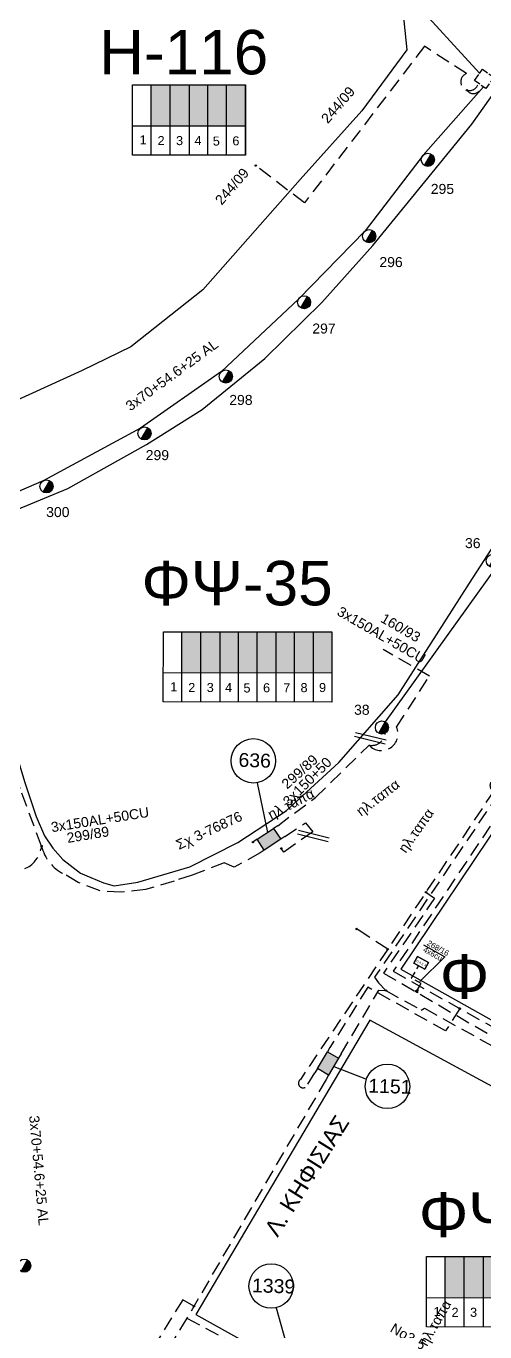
# Model space of a CAD drawing. Header units: millimetres. Extents: x 1421 to 10994, y 848 to 1896.
# Drawn here: x 10472.5 to 10555, y 1371.5 to 1606.5 of the extents above; entities that cross this region are included whole.
import ezdxf
from ezdxf.enums import TextEntityAlignment as Align

# ---------------------------------------------------------------- set-up
doc = ezdxf.new("R2010")
doc.units = ezdxf.units.MM
doc.linetypes.add('DASHED', pattern=[19.05, 12.7, -6.35])
for name, color, linetype, lineweight in [('3x150+50', 7, 'Continuous', 30), ('3x150+50 XLPE', 7, 'SYN_LINE', 30), ('3x70+54.6+25 AL', 7, 'SYN_LINE', 30), ('Pillar Υποσταθμού', 7, 'SYN_LINE', 30), ('Άγνωστα', 7, 'Continuous', 30), ('Καλώδια ΧΤ   3x150AL+50CU', 7, 'DASHED', 30), ('Υπόγεια καλώδια Παροχών ΧΤ   4x50AL', 7, 'DASHED', 30), ('Υπόγεια καλώδια Παροχών ΧΤ   4x6', 7, 'DASHED', 30)]:
    doc.layers.add(name, color=color, linetype=linetype, lineweight=lineweight)
for name, color, linetype in [('Link Box 4 Διευθύνσεων', 7, 'Continuous'), ('Pillar OTE', 7, 'Continuous'), ('TEXT ΚΑΛΩΔΙΩΝ', 7, 'Continuous'), ('ΑΓΝΩΣΤΟ ΥΠΟΓΕΙΟ ΚΑΛΩΔΙΟ', 7, 'DASHED'), ('Γυμνά εναέρια ΧΤ και ΦΟΠ (3Φ)   3x35+35+16CU', 7, 'Continuous'), ('Επιγραφές - Σχήματα', 7, 'Continuous'), ('Περίπτερο', 7, 'Continuous'), ('Στύλος ΦΜ', 7, 'Continuous'), ('Στύλος ΦΜ @ 1', 7, 'Continuous'), ('Συνδέσεις', 7, 'Continuous'), ('Τομή', 7, 'Continuous'), ('Υπόβαθρο ΔΕΗ', 7, 'Continuous')]:
    doc.layers.add(name, color=color, linetype=linetype)
doc.styles.add('arial', font='arial.ttf', dxfattribs={"height": 3})
doc.styles.get("Standard").update_dxf_attribs({"font": 'arial.ttf', "height": 1.8})
doc.linetypes.add('SYN_LINE', pattern='A,0.5,-0.0001,["/\\/\\/\\/",Standard,S=0.1,R=0,X=0,Y=-0.05],-0.25', length=0.7501)
doc.dimstyles.new('ISO-25', dxfattribs={"dimtxt": 2.5, "dimasz": 2.5, "dimexe": 1.25, "dimexo": 0.625, "dimtad": 1, "dimtxsty": 'Standard', "dimcen": 2.5, "dimadec": 0, "dimazin": 0, "dimtfac": 1, "dimtmove": 0, "dimatfit": 3, "dimfxl": 1, "dimarcsym": 0})

# ---------------------------------------------------------------- blocks, each defined once
blk = doc.blocks.new('ΥΠΑΡΧΩΝ ΤΣΙΜΕΝΤΕΝΙΟΣ ΣΤΥΛΟΣ')
at = {"layer": 'Στύλος ΦΜ'}
blk.add_hatch(color=7, dxfattribs=at).paths.add_polyline_path([(-1.29, -2.28, 0.574793), (2.62, 0, 0.268822), (1.3, 2.27)])
at = {"layer": 'Στύλος ΦΜ', "color": 7}
blk.add_line((-1.29, -2.28), (1.3, 2.27), dxfattribs=at)
blk.add_circle((0, 0), 2.62, dxfattribs=at)
at = {"layer": 'Στύλος ΦΜ', "flags": 4}
for tag, p in [('ΑΡΙΘΜΟΣ', (-4.68, 8.05)), ('ΤΥΠΟΣ', (-4.91, 3.03))]:
    blk.add_attdef(tag, p, '', height=4, dxfattribs=at)
blk = doc.blocks.new('LINK BOX 4 ΑΝΑΧΩΡΗΣΕΩΝ')
at = {"layer": 'Link Box 4 Διευθύνσεων', "ltscale": 40}
blk.add_hatch(color=256, dxfattribs=at).paths.add_polyline_path([(-3.54, 0), (-3.54, -4.67), (3.54, -4.67), (3.54, 0)])
for p, q in [((-3.54, 0), (-5.33, 0)), ((5.33, 0), (3.54, 0)), ((-3.54, -4.67), (-5.33, -4.67)), ((5.33, -4.67), (3.54, -4.67))]:
    blk.add_line(p, q, dxfattribs=at)
blk.add_lwpolyline([(-3.54, -4.67), (-3.54, 0), (3.54, 0), (3.54, -4.67)], close=True, dxfattribs=at)
blk = doc.blocks.new('PILLAR YPOSTATHMOU')
at = {"layer": 'Περίπτερο', "ltscale": 40}
for points in [[(540.43, 2525.12), (540.43, 2526.01), (541.51, 2526.01)], [(541.59, 2523.53), (540.43, 2523.53), (540.43, 2524.86)], [(541.82, 2526.01), (542.91, 2526.01), (542.91, 2524.95)], [(542.91, 2524.59), (542.91, 2523.53), (541.92, 2523.53)]]:
    blk.add_lwpolyline(points, dxfattribs=at)
blk = doc.blocks.new('_ΣΥΝΔΕΣΗ')
at = {"layer": 'Συνδέσεις', "linetype": 'SYN_LINE', "ltscale": 40}
blk.add_hatch(color=256, dxfattribs=at).paths.add_polyline_path([(0.5, -0.01, 1), (-0.5, -0.01, 1)])
at = {"layer": 'Συνδέσεις'}
blk.add_circle((0, -0.01), 0.5, dxfattribs=at)
blk = doc.blocks.new('ΤΟΜΗ')
at = {"layer": 'Τομή', "ltscale": 40}
for p, q in [((11.33, -0.65), (-11.4, -0.65)), ((11.33, -3.42), (-11.4, -3.42))]:
    blk.add_line(p, q, dxfattribs=at)
blk = doc.blocks.new('A$C01BB34F8')
at = {"layer": 'Άγνωστα', "color": 7}
note = blk.add_mtext_dynamic_manual_height_columns('ηλ.ταπα\\P', width=1.8, gutter_width=12.5, heights=[0.0453, 0], dxfattribs=dict(at, insert=(0.37, 2.43), char_height=1.8, attachment_point=1, rotation=2.4309))
for column, words in zip(note.columns.linked_columns, ['\\P']):
    column.text = words

msp = doc.modelspace()

# ---------------------------------------------------------------- hatches: boundary and pattern name
at = {"layer": 'Pillar OTE', "ltscale": 40}
h = msp.add_hatch(color=256, dxfattribs=at)
h.dxf.hatch_style = 1
h.paths.add_polyline_path([(10542.89, 1432.54), (10542.96, 1433.19), (10542.41, 1432.82)])
at = {"layer": 'Καλώδια ΧΤ   3x150AL+50CU', "linetype": 'DASHED', "lineweight": -3, "ltscale": 0.2}
h = msp.add_hatch(color=206, dxfattribs=at)
h.dxf.hatch_style = 1
h.paths.add_polyline_path([(10498.42, 1595.94), (10494.98, 1595.94), (10494.98, 1588.58), (10498.42, 1588.58)])
h = msp.add_hatch(color=27, dxfattribs=at)
h.dxf.hatch_style = 1
h.paths.add_polyline_path([(10498.42, 1588.58), (10501.86, 1588.58), (10501.86, 1595.94), (10498.42, 1595.94)])
h = msp.add_hatch(color=2, dxfattribs=at)
h.dxf.hatch_style = 1
h.paths.add_polyline_path([(10505.15, 1595.94), (10501.86, 1595.94), (10501.86, 1588.58), (10505.15, 1588.57)])
h = msp.add_hatch(color=151, dxfattribs=at)
h.dxf.hatch_style = 1
h.paths.add_polyline_path([(10508.54, 1595.94), (10505.15, 1595.94), (10505.15, 1588.57), (10508.54, 1588.57)])
h = msp.add_hatch(color=30, dxfattribs=at)
h.dxf.hatch_style = 1
h.paths.add_polyline_path([(10508.54, 1588.57), (10511.94, 1588.57), (10511.94, 1595.94), (10508.54, 1595.94)])
h = msp.add_hatch(color=2, dxfattribs=at)
h.dxf.hatch_style = 1
h.paths.add_polyline_path([(10503.93, 1497.52), (10500.49, 1497.52), (10500.49, 1490.16), (10503.93, 1490.15)])
h = msp.add_hatch(color=5, dxfattribs=at)
h.dxf.hatch_style = 1
h.paths.add_polyline_path([(10503.93, 1490.15), (10507.37, 1490.15), (10507.37, 1497.52), (10503.93, 1497.52)])
h = msp.add_hatch(color=1, dxfattribs=at)
h.dxf.hatch_style = 1
h.paths.add_polyline_path([(10510.67, 1497.52), (10507.37, 1497.52), (10507.37, 1490.15), (10510.67, 1490.15)])
h = msp.add_hatch(color=30, dxfattribs=at)
h.dxf.hatch_style = 1
h.paths.add_polyline_path([(10514.06, 1497.52), (10510.67, 1497.52), (10510.67, 1490.15), (10514.06, 1490.14)])
h = msp.add_hatch(color=206, dxfattribs=at)
h.dxf.hatch_style = 1
h.paths.add_polyline_path([(10514.06, 1490.14), (10517.45, 1490.14), (10517.45, 1497.52), (10514.06, 1497.52)])
h = msp.add_hatch(color=6, dxfattribs=at)
h.dxf.hatch_style = 1
h.paths.add_polyline_path([(10517.39, 1490.14), (10520.79, 1490.14), (10520.79, 1497.52), (10517.39, 1497.52)])
h = msp.add_hatch(color=85, dxfattribs=at)
h.dxf.hatch_style = 1
h.paths.add_polyline_path([(10520.79, 1490.14), (10524.19, 1490.14), (10524.19, 1497.52), (10520.79, 1497.52)])
h = msp.add_hatch(color=27, dxfattribs=at)
h.dxf.hatch_style = 1
h.paths.add_polyline_path([(10524.18, 1490.14), (10527.57, 1490.14), (10527.58, 1497.51), (10524.18, 1497.51)])
h = msp.add_hatch(color=133, dxfattribs=at)
h.dxf.hatch_style = 1
h.paths.add_polyline_path([(10551.31, 1385.06), (10547.87, 1385.06), (10547.87, 1377.7), (10551.3, 1377.69)])
h = msp.add_hatch(color=5, dxfattribs=at)
h.dxf.hatch_style = 1
h.paths.add_polyline_path([(10551.3, 1377.69), (10554.74, 1377.69), (10554.74, 1385.06), (10551.31, 1385.06)])
h = msp.add_hatch(color=27, dxfattribs=at)
h.dxf.hatch_style = 1
h.paths.add_polyline_path([(10558.04, 1385.06), (10554.74, 1385.06), (10554.74, 1377.69), (10558.04, 1377.69)])

# ---------------------------------------------------------------- linework, layer by layer
at = {"layer": '3x150+50', "color": 2, "linetype": 'DASHED', "lineweight": -3, "ltscale": 0.2}
msp.add_lwpolyline([(10553.81, 1596.26, -1.76391), (10551.71, 1597.97), (10544.15, 1602.88), (10522.56, 1574.7), (10513.79, 1581.41)], format="xyb", dxfattribs=at)
at = {"layer": '3x150+50', "color": 5, "linetype": 'DASHED', "lineweight": -3, "ltscale": 0.2}
msp.add_lwpolyline([(10517.74, 1462.6), (10524.55, 1467.68), (10534.18, 1477.11, 0.441055), (10537.1, 1479.28, -1.419502)], format="xyb", dxfattribs=at)
at = {"layer": '3x150+50', "color": 2, "linetype": 'DASHED', "lineweight": -3, "ltscale": 0.2}
msp.add_arc((10552.95, 1595.8), 1.43, 214.9243, 2.5971, dxfattribs=at)
at = {"layer": '3x150+50 XLPE', "color": 206, "linetype": 'DASHED', "lineweight": -3, "ltscale": 0.2}
msp.add_lwpolyline([(10519.03, 1460.65), (10522.77, 1463.12), (10524.07, 1461.51), (10518.83, 1457.83), (10518.37, 1458.52)], dxfattribs=at)
at = {"layer": '3x150+50 XLPE', "color": 5, "linetype": 'DASHED', "lineweight": -3, "ltscale": 0.2}
msp.add_lwpolyline([(10544.13, 1429.76), (10559.58, 1421.18, 0.406076), (10562.19, 1420.44)], format="xyb", dxfattribs=at)
at = {"layer": '3x150+50 XLPE', "color": 2, "linetype": 'DASHED', "lineweight": -3, "ltscale": 0.2}
for points in [[(10526.44, 1416.94), (10501.42, 1373.99), (10519.13, 1364.44)], [(10502.67, 1376.13), (10500.66, 1377.26), (10490.39, 1360.63)], [(10501.42, 1373.99), (10492.4, 1359.46)]]:
    msp.add_lwpolyline(points, dxfattribs=at)
at = {"layer": '3x70+54.6+25 AL', "color": 27, "linetype": 'SYN_LINE', "lineweight": -3, "ltscale": 15}
msp.add_lwpolyline([(10554.07, 1598.02), (10541.65, 1611.69), (10526.83, 1619.59), (10506.46, 1630.74), (10485.91, 1641.52), (10465.24, 1653.18), (10433, 1669.66)], dxfattribs=at)
at = {"layer": '3x70+54.6+25 AL', "color": 2, "linetype": 'SYN_LINE', "lineweight": -3, "ltscale": 15}
for points in [[(10554.78, 1595.58), (10543.89, 1583.27), (10533.49, 1569.65), (10521.46, 1557.39), (10507.63, 1544.34), (10493.05, 1534.13), (10475.65, 1524.74), (10457.95, 1517.06)], [(10608.6, 1590.42), (10579.27, 1543.58), (10557.37, 1509.55), (10537.08, 1481.31)]]:
    msp.add_lwpolyline(points, dxfattribs=at)
at = {"layer": 'Pillar OTE', "lineweight": -3, "ltscale": 40}
for points in [[(10491.65, 1583.3), (10491.65, 1595.94), (10511.94, 1595.94), (10511.94, 1583.28), (10491.65, 1583.31)], [(10494.98, 1583.3), (10494.98, 1595.94)], [(10498.42, 1583.3), (10498.42, 1595.94)], [(10501.86, 1583.29), (10501.86, 1595.94)], [(10505.15, 1583.29), (10505.15, 1595.94)], [(10508.54, 1583.29), (10508.54, 1595.94)], [(10511.94, 1583.28), (10511.94, 1595.94)], [(10491.65, 1588.59), (10511.94, 1588.57)], [(10497.16, 1484.88), (10497.17, 1497.52), (10527.5, 1497.52), (10527.5, 1484.85), (10497.16, 1484.88)], [(10500.49, 1484.87), (10500.49, 1497.52)], [(10503.93, 1484.87), (10503.93, 1497.52)], [(10507.37, 1484.87), (10507.37, 1497.52)], [(10510.67, 1484.86), (10510.67, 1497.52)], [(10514.06, 1484.86), (10514.06, 1497.52)], [(10517.45, 1484.86), (10517.45, 1497.52)], [(10520.79, 1484.85), (10520.79, 1497.52)], [(10524.18, 1484.85), (10524.18, 1497.52)], [(10497.17, 1490.16), (10527.5, 1490.13)], [(10544.54, 1372.42), (10544.54, 1385.06), (10574.87, 1385.06), (10574.87, 1372.39), (10544.54, 1372.42)], [(10547.86, 1372.42), (10547.87, 1385.06)], [(10551.3, 1372.41), (10551.31, 1385.06)], [(10554.74, 1372.41), (10554.74, 1385.06)], [(10544.54, 1377.7), (10574.87, 1377.67)]]:
    msp.add_lwpolyline(points, dxfattribs=at)
at = {"layer": 'Pillar OTE', "ltscale": 40}
msp.add_lwpolyline([(10542.41, 1432.82), (10542.96, 1433.19), (10542.89, 1432.54), (10542.41, 1432.82)], dxfattribs=at)
at = {"layer": 'ΑΓΝΩΣΤΟ ΥΠΟΓΕΙΟ ΚΑΛΩΔΙΟ', "color": 173, "linetype": 'DASHED', "lineweight": -3, "ltscale": 0.2}
for points in [[(10562.41, 1479.92), (10556.11, 1470.45, 0.481175), (10556.62, 1468.87), (10521.84, 1416.96, 1.492344), (10523.14, 1416.11), (10524.43, 1418.13)], [(10544.42, 1450.67), (10545.97, 1449.58), (10536.78, 1436.1), (10560.31, 1422.42, 0.841631), (10565.59, 1420.05), (10582.77, 1410.48), (10588.75, 1420.11)]]:
    msp.add_lwpolyline(points, format="xyb", dxfattribs=at)
at = {"layer": 'ΑΓΝΩΣΤΟ ΥΠΟΓΕΙΟ ΚΑΛΩΔΙΟ', "color": 5, "linetype": 'DASHED', "lineweight": -3, "ltscale": 0.2}
msp.add_lwpolyline([(10586.84, 1454.35, 0.483035), (10574.62, 1461.62), (10560.81, 1468.81, 0.382601), (10557.45, 1468.31), (10535.18, 1435.35), (10535.88, 1434.35), (10537.2, 1432.94), (10543.57, 1429.42), (10544.13, 1429.76)], format="xyb", dxfattribs=at)
at = {"layer": 'ΑΓΝΩΣΤΟ ΥΠΟΓΕΙΟ ΚΑΛΩΔΙΟ', "color": 2, "linetype": 'DASHED', "lineweight": -3, "ltscale": 0.2}
msp.add_lwpolyline([(10581.21, 1456.17, 0.620256), (10575.11, 1456.86), (10558.11, 1465.71), (10538.49, 1436.42), (10562.17, 1423.17, -0.521436), (10565.63, 1421.24), (10591.68, 1406.66, -0.53197), (10594.97, 1404.82), (10633.85, 1383.07, -0.375514), (10635.8, 1381.84)], format="xyb", dxfattribs=at)
at = {"layer": 'ΑΓΝΩΣΤΟ ΥΠΟΓΕΙΟ ΚΑΛΩΔΙΟ', "color": 173, "linetype": 'DASHED', "lineweight": -3, "ltscale": 0.2}
msp.add_lwpolyline([(10537.53, 1440.38), (10531.97, 1444.01)], dxfattribs=at)
at = {"layer": 'ΑΓΝΩΣΤΟ ΥΠΟΓΕΙΟ ΚΑΛΩΔΙΟ', "color": 2, "linetype": 'DASHED', "lineweight": -3, "ltscale": 0.2}
msp.add_lwpolyline([(10550.48, 1429.72), (10547.96, 1425.67), (10533.96, 1433.53), (10527.14, 1422.72)], dxfattribs=at)
at = {"layer": 'ΑΓΝΩΣΤΟ ΥΠΟΓΕΙΟ ΚΑΛΩΔΙΟ', "color": 5, "linetype": 'DASHED', "lineweight": -3, "ltscale": 0.2}
msp.add_lwpolyline([(10529.15, 1421.53), (10535.94, 1433), (10537.2, 1432.94)], dxfattribs=at)
at = {"layer": 'Γυμνά εναέρια ΧΤ και ΦΟΠ (3Φ)   3x35+35+16CU', "linetype": 'Continuous', "ltscale": 80}
msp.add_lwpolyline([(10542.22, 1437.9), (10542.89, 1439.08), (10544.87, 1437.97), (10544.2, 1436.78), (10542.22, 1437.9)], dxfattribs=at)
at = {"layer": 'Καλώδια ΧΤ   3x150AL+50CU', "color": 5, "linetype": 'DASHED', "lineweight": -3, "ltscale": 0.2}
for points in [[(10534.18, 1477.11, 0.849625), (10539.14, 1480.37), (10545.07, 1489.53), (10536.72, 1494.31)], [(10514.58, 1457.72), (10509.93, 1455.17), (10508.13, 1455.92), (10502.34, 1453.7), (10499.1, 1452.64), (10493.98, 1451.13), (10489.57, 1450.63), (10485.78, 1450.88), (10481.84, 1452.39), (10479.21, 1453.96, -0.224396), (10475.27, 1458.94), (10475.27, 1458.94), (10471.4, 1469.26), (10469.03, 1476.16), (10467.32, 1481.11, -0.625347), (10465.34, 1483.55)], [(10468.88, 1422.75, 0.683749), (10468.75, 1424.96), (10461.69, 1450.55), (10472.8, 1455.12, 0.225682), (10475.27, 1458.94, -47.251631)]]:
    msp.add_lwpolyline(points, format="xyb", dxfattribs=at)
at = {"layer": 'Υπόβαθρο ΔΕΗ', "lineweight": -3, "ltscale": 0.1}
msp.add_lwpolyline([(10432.64, 1667.96), (10493.79, 1633.97), (10540.24, 1609.22), (10540.99, 1602.25), (10532.85, 1591.29), (10521.76, 1578.91), (10504.28, 1559.05), (10491.31, 1548.8), (10482.58, 1544.55), (10470.19, 1538.9), (10461.91, 1536.15), (10453.09, 1534.15), (10417.14, 1654.42, 0.104764)], format="xyb", close=True, dxfattribs=at)
for points in [[(10458.7, 1515.48), (10472.19, 1470.55), (10474.28, 1464.24), (10475.77, 1460.8), (10477.31, 1458.54), (10479.11, 1456.54), (10482.24, 1454.06), (10484.14, 1453.29), (10486.4, 1452.31), (10488.3, 1451.8), (10492.57, 1452.47), (10501.96, 1455.19), (10510.56, 1459.59), (10519.25, 1465.31), (10528.77, 1473.99), (10539.39, 1486.17), (10552.25, 1506.27), (10588.69, 1562.64), (10596.85, 1576.51), (10558.61, 1597.56)], [(10458.7, 1515.48), (10469.11, 1518.83), (10480.01, 1523.3), (10494.13, 1531.19), (10504.14, 1537.49), (10515.42, 1546.69), (10525.68, 1556.77), (10534.85, 1567.05), (10544.19, 1578.47), (10552.69, 1588.88), (10557.06, 1595.05), (10558.78, 1597.47)], [(10514.06, 1470.35), (10515.91, 1461.4)], [(10544, 1441.15), (10547.81, 1439.01)]]:
    msp.add_lwpolyline(points, dxfattribs=at)
for points in [[(10726.22, 1374.99), (10726.22, 1374.99), (10647.57, 1416.61), (10579.5, 1453.44), (10558.44, 1464.41), (10539.92, 1436.77), (10620.33, 1391.69), (10663.34, 1367.91), (10708.41, 1343.18)], [(10542.22, 1437.9), (10544.2, 1436.78), (10544.87, 1437.97), (10542.89, 1439.08)], [(10542.22, 1437.9), (10544.2, 1436.78), (10544.87, 1437.97), (10542.89, 1439.08)], [(10534.34, 1427.64), (10503.04, 1374.63), (10598.59, 1321.32), (10631, 1375.17)]]:
    msp.add_lwpolyline(points, close=True, dxfattribs=at)
at = {"layer": 'Υπόβαθρο ΔΕΗ', "lineweight": -3}
for points in [[(10527.82, 1419.29), (10533.7, 1416.98)], [(10517.46, 1375.86), (10520.95, 1363.42)]]:
    msp.add_lwpolyline(points, dxfattribs=at)
for centre in [(10513.37, 1474.29), (10537.49, 1415.7), (10516.57, 1379.76)]:
    msp.add_circle(centre, 4, dxfattribs=at)
at = {"layer": 'Υπόγεια καλώδια Παροχών ΧΤ   4x6', "color": 173, "linetype": 'DASHED', "lineweight": -3, "ltscale": 0.1}
msp.add_lwpolyline([(10542.96, 1433.19), (10542.96, 1433.19), (10543.57, 1434.19), (10541.83, 1435.17), (10543.05, 1437.34)], dxfattribs=at)

# ---------------------------------------------------------------- block references
at = {"layer": '3x150+50 XLPE', "color": 7, "linetype": 'DASHED', "lineweight": -3, "ltscale": 0.2}
for p, rotation in [((10503.71, 1456.37), 24.89025414795453), ((10521.38, 1454.77), 34.98774666683686), ((10532.76, 1445.12), 52.38991234391759), ((10537.79, 1355.66), 57.77255217523139)]:
    msp.add_blockref('A$C01BB34F8', p, dxfattribs=dict(at, rotation=rotation))
at = {"layer": 'Link Box 4 Διευθύνσεων', "lineweight": -3, "xscale": 0.4999999999999998, "yscale": 0.4999999999999998, "zscale": 0.4999999999999998}
for p, rotation in [((10515.52, 1461.14), 33.37949693620616), ((10525.78, 1420.42), 59.43775118113164)]:
    msp.add_blockref('LINK BOX 4 ΑΝΑΧΩΡΗΣΕΩΝ', p, dxfattribs=dict(at, rotation=rotation))
at = {"layer": 'Pillar Υποσταθμού', "color": 206, "linetype": 'Continuous', "lineweight": -3, "ltscale": 0.2, "rotation": 324.6750711612914}
msp.add_blockref('PILLAR YPOSTATHMOU', (8653.09, -149.71), dxfattribs=at)
at = {"layer": 'Στύλος ΦΜ @ 1', "color": 1, "lineweight": -3, "ltscale": 40}
ref = msp.add_blockref('ΥΠΑΡΧΩΝ ΤΣΙΜΕΝΤΕΝΙΟΣ ΣΤΥΛΟΣ', (10544.75, 1582.46), dxfattribs=dict(at, xscale=0.4499999999998181, yscale=0.4499999999998181, zscale=0.4499999999998181))
ref.add_attrib('ΑΡΙΘΜΟΣ', '295', (10545.28, 1576.32), dxfattribs={"layer": 'Στύλος ΦΜ', "height": 1.8, "flags": 4})
ref = msp.add_blockref('ΥΠΑΡΧΩΝ ΤΣΙΜΕΝΤΕΝΙΟΣ ΣΤΥΛΟΣ', (10534.2, 1568.71), dxfattribs=dict(at, xscale=0.4499999999998181, yscale=0.4499999999998181, zscale=0.4499999999998181))
ref.add_attrib('ΑΡΙΘΜΟΣ', '296', (10536.04, 1563.15), dxfattribs={"layer": 'Στύλος ΦΜ', "height": 1.8, "flags": 4})
ref = msp.add_blockref('ΥΠΑΡΧΩΝ ΤΣΙΜΕΝΤΕΝΙΟΣ ΣΤΥΛΟΣ', (10522.49, 1556.82), dxfattribs=dict(at, xscale=0.4499999999998181, yscale=0.4499999999998181, zscale=0.4499999999998181))
ref.add_attrib('ΑΡΙΘΜΟΣ', '297', (10523.97, 1551.19), dxfattribs={"layer": 'Στύλος ΦΜ', "height": 1.8, "flags": 4})
ref = msp.add_blockref('ΥΠΑΡΧΩΝ ΤΣΙΜΕΝΤΕΝΙΟΣ ΣΤΥΛΟΣ', (10508.41, 1543.46), dxfattribs=dict(at, xscale=0.4499999999998181, yscale=0.4499999999998181, zscale=0.4499999999998181))
ref.add_attrib('ΑΡΙΘΜΟΣ', '298', (10509.03, 1538.34), dxfattribs={"layer": 'Στύλος ΦΜ', "height": 1.8, "flags": 4})
ref = msp.add_blockref('ΥΠΑΡΧΩΝ ΤΣΙΜΕΝΤΕΝΙΟΣ ΣΤΥΛΟΣ', (10493.79, 1533.22), dxfattribs=dict(at, xscale=0.4499999999998181, yscale=0.4499999999998181, zscale=0.4499999999998181))
ref.add_attrib('ΑΡΙΘΜΟΣ', '299', (10494, 1528.41), dxfattribs={"layer": 'Στύλος ΦΜ', "height": 1.8, "flags": 4})
ref = msp.add_blockref('ΥΠΑΡΧΩΝ ΤΣΙΜΕΝΤΕΝΙΟΣ ΣΤΥΛΟΣ', (10476.16, 1523.68), dxfattribs=dict(at, xscale=0.4499999999998181, yscale=0.4499999999998181, zscale=0.4499999999998181))
ref.add_attrib('ΑΡΙΘΜΟΣ', '300', (10476.09, 1518.16), dxfattribs={"layer": 'Στύλος ΦΜ', "height": 1.8, "flags": 4})
ref = msp.add_blockref('ΥΠΑΡΧΩΝ ΤΣΙΜΕΝΤΕΝΙΟΣ ΣΤΥΛΟΣ', (10556.45, 1510.29), dxfattribs=dict(at, xscale=0.4499999999998181, yscale=0.4499999999998181, zscale=0.4499999999998181))
ref.add_attrib('ΑΡΙΘΜΟΣ', '36', (10551.44, 1512.57), dxfattribs={"layer": 'Στύλος ΦΜ', "height": 1.8, "flags": 4})
ref = msp.add_blockref('ΥΠΑΡΧΩΝ ΤΣΙΜΕΝΤΕΝΙΟΣ ΣΤΥΛΟΣ', (10536.5, 1480.29), dxfattribs=dict(at, xscale=0.4499999999998181, yscale=0.4499999999998181, zscale=0.4499999999998181))
ref.add_attrib('ΑΡΙΘΜΟΣ', '38', (10531.48, 1482.57), dxfattribs={"layer": 'Στύλος ΦΜ', "height": 1.8, "flags": 4})
ref = msp.add_blockref('ΥΠΑΡΧΩΝ ΤΣΙΜΕΝΤΕΝΙΟΣ ΣΤΥΛΟΣ', (10472.15, 1383.43), dxfattribs=dict(at, xscale=0.4499999999998181, yscale=0.4499999999998181, zscale=0.4499999999998181))
ref.add_attrib('ΑΡΙΘΜΟΣ', '3347', (10459.43, 1382.77), dxfattribs={"layer": 'Στύλος ΦΜ', "height": 1.8, "flags": 4})
at = {"layer": 'Συνδέσεις', "lineweight": -3, "xscale": 0.25, "yscale": 0.25, "zscale": 0.25}
for p in [(10551.78, 1594.98), (10513.79, 1581.42), (10513.29, 1459.67), (10475.27, 1458.94), (10518.37, 1458.52), (10544.42, 1450.67), (10531.97, 1444.02), (10537.53, 1440.38), (10537.2, 1432.94), (10550.48, 1429.72), (10502.67, 1376.13)]:
    msp.add_blockref('_ΣΥΝΔΕΣΗ', p, dxfattribs=at)
at = {"layer": 'Τομή', "lineweight": -3}
for p, xscale, yscale, zscale, rotation in [((10534.52, 1478.82), 0.2499999999999997, 0.2499999999999997, 0.2499999999999997, 346.0559229280474), ((10524.27, 1461.21), 0.2500000000000002, 0.2500000000000002, 0.2500000000000002, 346.0559229280476)]:
    msp.add_blockref('ΤΟΜΗ', p, dxfattribs=dict(at, xscale=xscale, yscale=yscale, zscale=zscale, rotation=rotation))

# ---------------------------------------------------------------- texts
at = {"lineweight": -3, "ltscale": 30, "char_height": 1.63, "width": 11.2573, "attachment_point": 1}
for s, insert in [('1', (10492.9, 1586.87)), ('2', (10496.13, 1586.73)), ('3', (10499.46, 1586.73)), ('4', (10502.77, 1586.73)), ('5', (10506.07, 1586.65)), ('6', (10509.59, 1586.68)), ('1', (10498.41, 1488.44)), ('2', (10501.65, 1488.3)), ('3', (10504.98, 1488.3)), ('4', (10508.28, 1488.3)), ('5', (10511.59, 1488.22)), ('6', (10515.11, 1488.25)), ('7', (10518.74, 1488.25)), ('8', (10521.85, 1488.28)), ('9', (10525.18, 1488.3)), ('1', (10545.78, 1375.98)), ('2', (10549.02, 1375.85)), ('3', (10552.35, 1375.85))]:
    msp.add_mtext(s, dxfattribs=dict(at, insert=insert))
at = {"ltscale": 30, "insert": (10542.81, 1438.52), "char_height": 0.407, "width": 76.9726, "attachment_point": 1, "rotation": 330.7256}
msp.add_mtext('Ο.Α.Σ.Α', dxfattribs=at)
at = {"layer": 'TEXT ΚΑΛΩΔΙΩΝ', "lineweight": -3, "ltscale": 15, "style": 'arial'}
for s, rotation, p in [('3x70+54.6+25 AL', 36.1966, (10498.7, 1543.74)), ('3x150AL+50CU', 330, (10536.42, 1496.95)), ('3x150+50', 44.9354, (10523.05, 1470.56)), ('3x150AL+50CU', 9, (10485.78, 1463.71)), ('3x70+54.6+25 AL', 275.0278, (10474.79, 1400.57))]:
    msp.add_text(s, height=1.8, rotation=rotation, dxfattribs=at).set_placement(p, align=Align.MIDDLE_CENTER)
at = {"layer": 'Άγνωστα', "lineweight": -3, "ltscale": 0.2, "char_height": 1.8, "width": 18.6352, "attachment_point": 1, "style": 'arial'}
for s, insert, rotation in [('244/09', (10525.39, 1590.03), 49), ('244/09', (10506.31, 1575.36), 49), ('160/93', (10537, 1500.95), 330), ('299/89', (10518.24, 1470.43), 42), ('\\A1;Σχ 3-76876', (10499.21, 1459.88), 25), ('299/89', (10479.66, 1461.28), 9.2657), ('\\A1;No3-5\\P422/13', (10538.72, 1373.2), 329.4987)]:
    msp.add_mtext(s, dxfattribs=dict(at, insert=insert, rotation=rotation))
at = {"layer": 'Άγνωστα', "lineweight": -3, "char_height": 2.5, "width": 13.4112, "attachment_point": 1, "rotation": 358.1643}
for s, insert in [('636', (10510.74, 1475.72)), ('1151', (10534.1, 1417.09)), ('1339', (10513.17, 1381.15))]:
    msp.add_mtext(s, dxfattribs=dict(at, insert=insert))
at = {"layer": 'Υπόβαθρο ΔΕΗ', "lineweight": -3, "ltscale": 0.1, "style": 'arial'}
msp.add_text('Λ. ΚΗΦΙΣΙΑΣ', height=3, rotation=58, dxfattribs=at).set_placement((10522.97, 1399.63), align=Align.MIDDLE_CENTER)
at = {"layer": 'Υπόβαθρο ΔΕΗ', "lineweight": -3, "char_height": 8, "width": 84.6573, "attachment_point": 1}
for s, insert in [('H-116', (10485.61, 1605.83)), ('ΦΨ-35', (10493.23, 1510.27)), ('ΦΨ-35', (10546.9, 1439.46)), ('ΦΨ-90', (10543.13, 1396.62))]:
    msp.add_mtext(s, dxfattribs=dict(at, insert=insert))
at = {"layer": 'Υπόγεια καλώδια Παροχών ΧΤ   4x50AL', "color": 7, "ltscale": 0.2, "char_height": 1, "attachment_point": 1, "rotation": 331}
for s, insert in [('4x6cu', (10544.26, 1440.89)), ('268/16', (10544.97, 1442.06))]:
    msp.add_mtext_dynamic_manual_height_columns(s, width=1.8, gutter_width=12.5, heights=[0.118], dxfattribs=dict(at, insert=insert))

# ---------------------------------------------------------------- leaders
at = {"layer": 'Επιγραφές - Σχήματα', "ltscale": 40}
msp.add_leader([(10543.32, 1434.55), (10547.81, 1439.01)], dimstyle='ISO-25', override={"dimasz": 0.5, "dimtad": 0}, dxfattribs=at)

doc.saveas('drawing.dxf')
